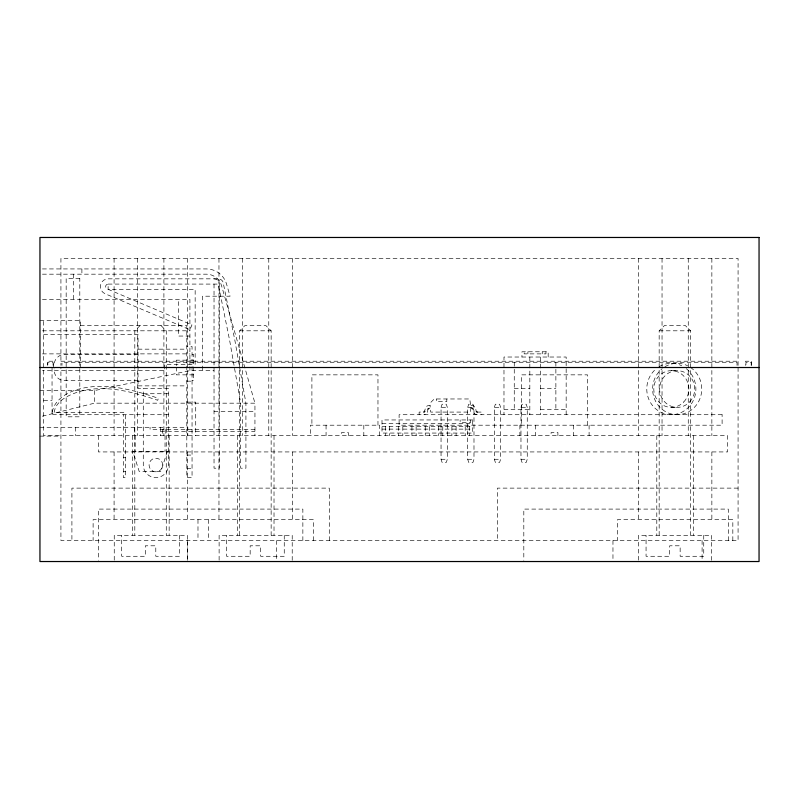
<?xml version="1.0" encoding="UTF-8"?>
<svg xmlns="http://www.w3.org/2000/svg" width="799" height="799" viewBox="0 0 799 799"><rect width="100%" height="100%" fill="white"/><g stroke="black" fill="none" stroke-linecap="round" stroke-linejoin="round"><path stroke-width="0.6" stroke-dasharray="4 3" d="M168.449 414.711L52.045 414.711C52.404 401.318 65.548 393.028 77.113 389.602C104.13 381.682 132.564 389.692 158.342 398.272L157.743 400.279C132.454 391.84 104.759 383.989 78.282 391.9C68.354 395.195 55.58 400.888 54.142 412.614L123.356 412.614A2.097 2.097 0 0 1 125.453 414.711L125.453 477.632L123.356 477.632L123.356 414.711M419.135 414.711L419.135 412.084L424.349 411.974L425.318 408.619A3.675 3.675 0 0 1 428.943 405.532L430.042 405.532L430.551 402.646L434.217 398.971L469.782 398.971L470.941 408.149L470.251 412.084L430.731 412.084L430.042 405.532M441.048 407.37L442.097 404.224L446.291 404.224L447.34 407.37L447.34 459.275L446.291 462.421L442.097 462.421L441.048 459.275L441.048 407.37L447.34 407.37M467.695 407.37L468.743 404.224L472.938 404.224L473.987 407.37L473.987 459.275L472.938 462.421L468.743 462.421L467.695 459.275L467.695 407.37L473.987 407.37M494.331 407.37L495.38 404.224L499.575 404.224L500.623 407.37L500.623 459.275L499.575 462.421L495.38 462.421L494.331 459.275L494.331 407.37L500.623 407.37M520.968 407.37L522.017 404.224L526.211 404.224L527.26 407.37L527.26 459.275L526.211 462.421L522.017 462.421L520.968 459.275L520.968 407.37L527.26 407.37M424.718 411.655L424.928 411.036A1.089 1.089 0 0 1 423.7 412.084L424.908 411.205M429.113 408.149L427.884 409.198L428.464 408.269L430.042 408.149M427.884 409.198L428.464 408.269M428.174 408.489L427.495 411.615A3.675 3.675 0 0 1 423.87 414.711M140.105 325.563L134.811 330.806L134.811 535.31M239.68 535.31L239.68 330.806L244.973 325.563L265.857 325.563L271.141 330.806L271.141 535.31M659.165 535.31L659.165 330.806L664.458 325.563L685.342 325.563L690.636 330.806L690.636 535.31M424.349 411.974L424.928 411.036L423.87 412.084M42.317 416.209L94.482 403.175L254.941 403.175L254.941 435.685M39.95 390.581L94.482 390.581L189.912 370.656L214.032 370.656M42.417 268.933L206.402 268.933A20.974 20.974 0 0 1 226.556 284.084L230.062 296.199L202.497 296.199L202.497 370.656M42.437 274.177L206.402 274.177A15.73 15.73 0 0 1 221.513 285.543L254.941 403.175M108.115 284.084L218.227 284.084L229.613 340.244L240.679 403.175L240.679 468.194L245.922 468.194L245.922 403.175L234.856 340.244L223.48 284.084A5.243 5.243 0 0 0 218.227 278.841L108.135 278.841A7.76 7.76 0 0 0 105.098 293.742L189.912 329.747L191.97 324.913L107.156 288.918A2.517 2.517 0 0 1 108.135 284.084L108.115 289.328L195.156 289.328L195.156 364.364L164.744 364.364L164.744 370.656L42.447 370.656M42.427 299.345L189.912 299.345L189.912 364.364M39.95 320.319L80.359 320.319L80.359 367.51M80.359 325.563L186.806 325.563L186.806 477.632L192.05 477.632L192.05 346.536L186.806 346.536M42.427 330.806L189.912 330.806M239.68 330.806L271.141 330.806M659.165 330.806L690.636 330.806M43.655 334.481L138.037 334.481L138.037 388.484L168.449 388.484L168.449 465.048A12.584 12.584 0 0 1 155.865 477.632A12.584 12.584 0 0 1 143.281 465.048L143.281 388.484M189.912 336.049L178.377 336.049L178.377 299.345M138.037 349.163L186.806 349.163M42.427 353.877L189.912 353.877M138.037 354.406L64.629 354.406C58.717 354.267 53.633 359.8 54.142 365.662M192.05 354.406L193.618 354.406L193.618 380.624L192.05 380.624M193.618 360.169L176.319 360.169L176.319 365.612M60.924 361.218L738.076 361.218M671.33 363.315L677.192 363.315M671.33 370.656L677.192 370.656M193.618 374.851L176.319 374.851L176.319 367.51M138.037 380.624L64.629 380.624C58.487 380.783 53.413 374.851 54.142 368.828M186.806 381.173L192.05 381.173M138.037 385.867L186.806 385.867M514.256 388.484L529.827 388.484M540.314 388.484L555.874 388.484M143.281 393.727L168.449 393.727M43.655 400.549L52.045 400.549M186.806 402.127L195.715 402.127L195.715 435.685M470.941 405.532L472.039 405.532A3.675 3.675 0 0 1 475.665 408.619L476.264 411.655L477.283 412.084A1.089 1.089 0 0 1 476.054 411.036M671.33 407.37L677.192 407.37M470.941 408.149L472.519 408.269L473.098 409.198L472.808 408.489M503.979 409.468L529.827 409.468M540.314 409.468L566.161 409.468M214.032 411.565L254.941 411.565M477.113 412.084L481.847 412.084L481.847 414.711M382.002 423.62L472.718 423.62M382.002 426.506L472.718 426.506M39.95 427.295L187.815 427.295L187.815 435.685M382.002 429.123L472.718 429.123M254.941 429.393L150.062 429.393L150.062 427.295M160.549 431.49L254.941 431.49M39.95 436.124L60.924 436.124M186.806 455.08L192.05 455.08M123.356 457.707L125.453 457.707M441.048 459.275L447.34 459.275M467.695 459.275L473.987 459.275M494.331 459.275L500.623 459.275M520.968 459.275L527.26 459.275M186.806 468.713L192.05 468.713M123.356 471.34L125.453 471.34M738.076 488.119L497.377 488.119L497.377 540.553M476.534 411.904L477.283 412.084L476.074 411.205M160.989 325.563L166.272 330.806L166.272 535.31M473.078 409.038L472.039 408.149A1.049 1.049 0 0 1 473.078 409.038L473.487 411.615A3.675 3.675 0 0 0 477.113 414.711M751.709 365.413L751.709 361.218L745.417 361.218L745.417 365.413M751.18 365.413L751.18 362.267L745.936 362.267L745.936 365.413M738.076 365.413L738.076 258.447L60.924 258.447L60.924 365.413M738.076 367.51L738.076 540.553L60.924 540.553L60.924 367.51M737.028 365.413L737.028 362.267L61.972 362.267L61.972 365.413M732.833 540.553L732.833 519.58L617.477 519.58L617.477 540.553M728.318 540.553L728.318 509.093L523.814 509.093L523.814 560.309M711.859 258.447L711.859 435.685M711.859 451.934L711.859 519.58M711.699 560.339L711.699 535.31L638.601 535.31L638.601 560.339M703.739 535.31L703.739 556.284L680.149 556.284L680.149 545.797L669.652 545.797L669.652 556.284L646.061 556.284L646.061 535.31M702.101 540.553L702.101 561.527M693.502 435.685L693.502 535.31M688.259 258.447L688.259 435.685M662.041 258.447L662.041 435.685M656.798 435.685L656.798 535.31M638.451 258.447L638.451 435.685M638.451 451.934L638.451 519.58M612.963 540.553L612.963 560.289M589.093 425.198L589.093 435.685M587.525 425.198L587.525 374.851L521.457 374.851L521.457 425.198M573.362 425.198L573.362 435.685M566.161 414.711L566.161 357.023L503.979 357.023L503.979 414.711M557.902 435.685L557.902 432.539L551.08 432.539L551.08 435.685M555.874 362.267L555.874 409.468M548.174 357.023L548.174 351.78L521.957 351.78L521.957 357.023M545.947 351.78L545.947 353.877L524.184 353.877L524.184 351.78M542.241 351.78L542.241 353.877M540.314 357.023L540.314 414.711M535.61 425.198L535.61 435.685M529.827 357.023L529.827 414.711M527.899 351.78L527.899 353.877M519.879 425.198L519.879 435.685M514.256 362.267L514.256 409.468M470.621 419.954L470.621 422.571L460.134 422.571L460.134 419.954M469.413 426.506L469.413 435.685M465.218 426.506L465.218 435.685M456.089 426.506L456.089 435.685M451.894 426.506L451.894 435.685M446.801 398.971L446.801 401.597L436.314 401.597L436.314 398.971M442.776 426.506L442.776 435.685M438.581 426.506L438.581 435.685M429.453 426.506L429.453 435.685M425.258 426.506L425.258 435.685M416.139 426.506L416.139 435.685M411.944 426.506L411.944 435.685M402.816 426.506L402.816 435.685M398.621 426.506L398.621 435.685M389.503 426.506L389.503 435.685M385.308 426.506L385.308 435.685M379.545 435.685L379.545 425.198L310.332 425.198L310.332 435.685M377.967 425.198L377.967 374.851L311.9 374.851L311.9 425.198M363.815 425.198L363.815 435.685M348.344 435.685L348.344 432.539L341.523 432.539L341.523 435.685M329.298 540.553L329.298 488.119L71.91 488.119L71.91 540.553M326.062 425.198L326.062 435.685M313.348 540.553L313.348 519.58L93.113 519.58L93.113 540.553M302.861 540.553L302.861 509.093L98.357 509.093L98.357 560.309M292.374 258.447L292.374 435.685M292.374 451.934L292.374 519.58M292.214 560.339L292.214 535.31L219.116 535.31L219.116 560.339M284.254 535.31L284.254 556.284L260.654 556.284L260.654 545.797L250.167 545.797L250.167 556.284L226.576 556.284L226.576 535.31M276.644 540.553L276.644 561.527M274.017 435.685L274.017 535.31M268.774 258.447L268.774 435.685M242.556 258.447L242.556 435.685M237.313 435.685L237.313 535.31M218.966 258.447L218.966 435.685M218.966 451.934L218.966 519.58M214.032 284.084L214.032 468.194L219.276 468.194L219.276 284.084A5.243 5.243 0 0 0 214.032 278.841M208.469 519.58L208.469 540.553M197.982 519.58L197.982 540.553M189.912 366.461L189.912 370.656M187.495 258.447L187.495 435.685M187.495 451.934L187.495 519.58M187.505 540.553L187.505 560.289M187.346 560.339L187.346 535.31L114.247 535.31L114.247 560.339M179.385 535.31L179.385 556.284L155.785 556.284L155.785 545.797L145.298 545.797L145.298 556.284L121.698 556.284L121.698 535.31M169.148 435.685L169.148 535.31M165.793 429.393L165.793 435.685M165.033 435.685L165.033 451.415M163.905 258.447L163.905 435.685M162.477 429.393L162.477 435.685M160.549 427.295L160.549 435.685M137.688 258.447L137.688 435.685M135.101 435.685L135.101 451.415M134.332 427.295L134.332 435.685M132.444 435.685L132.444 535.31M114.087 258.447L114.087 435.685M114.087 451.934L114.087 519.58M98.357 435.685L98.357 451.934L727.589 451.934L727.589 435.685L43.655 435.685L43.655 320.319M94.482 390.581L94.482 403.175M81.898 268.933L81.898 274.177M75.605 427.295L75.605 435.685M73.508 274.177L73.508 299.345M53.583 367.51L53.583 361.218L47.291 361.218L47.291 365.413M53.064 365.413L53.064 362.267L47.82 362.267L47.82 365.413M52.045 367.51L52.045 414.711M659.055 366.761A25.698 24.559 -90 0 1 681.717 365.732M686.281 368.629A25.698 24.559 -90 0 1 689.437 406.371A25.698 24.559 -90 0 1 653.222 406.371A25.698 24.559 -90 0 1 656.379 368.629M664.918 366.761A25.698 24.559 -90 0 1 687.579 365.732M690.386 367.34A25.698 24.559 -90 0 1 696.239 405.233A25.698 24.559 -90 0 1 659.574 406.921A25.698 24.559 -90 0 1 662.241 368.629M167.301 451.415L160.979 471.34L139.146 471.34L132.824 451.415L167.301 451.415M79.8 278.372L66.167 278.372L66.167 416.808L79.8 416.808L79.8 278.372M722.106 414.711L399.101 414.711L399.101 425.198L722.106 425.198L722.106 414.711M472.718 419.954L382.002 419.954L382.002 433.058L472.718 433.058L472.718 419.954M683.734 401.987A18.357 17.538 -90 0 0 675.874 371.285A18.357 17.538 -90 0 0 654.391 393.767A18.357 17.538 -90 0 0 683.734 401.987M689.597 401.987A18.357 17.538 -90 0 0 681.737 371.285A18.357 17.538 -90 0 0 660.244 393.767A18.357 17.538 -90 0 0 689.597 401.987M152.459 470.951A6.821 6.821 0 0 0 162.686 465.048A6.821 6.821 0 0 0 152.459 459.145A6.821 6.821 0 0 0 152.459 470.951"/><path stroke-width="1.2" d="M39.95 367.51L759.05 367.51M759.05 237.473L39.95 237.473L39.95 561.527L759.05 561.527L759.05 237.473"/></g></svg>
